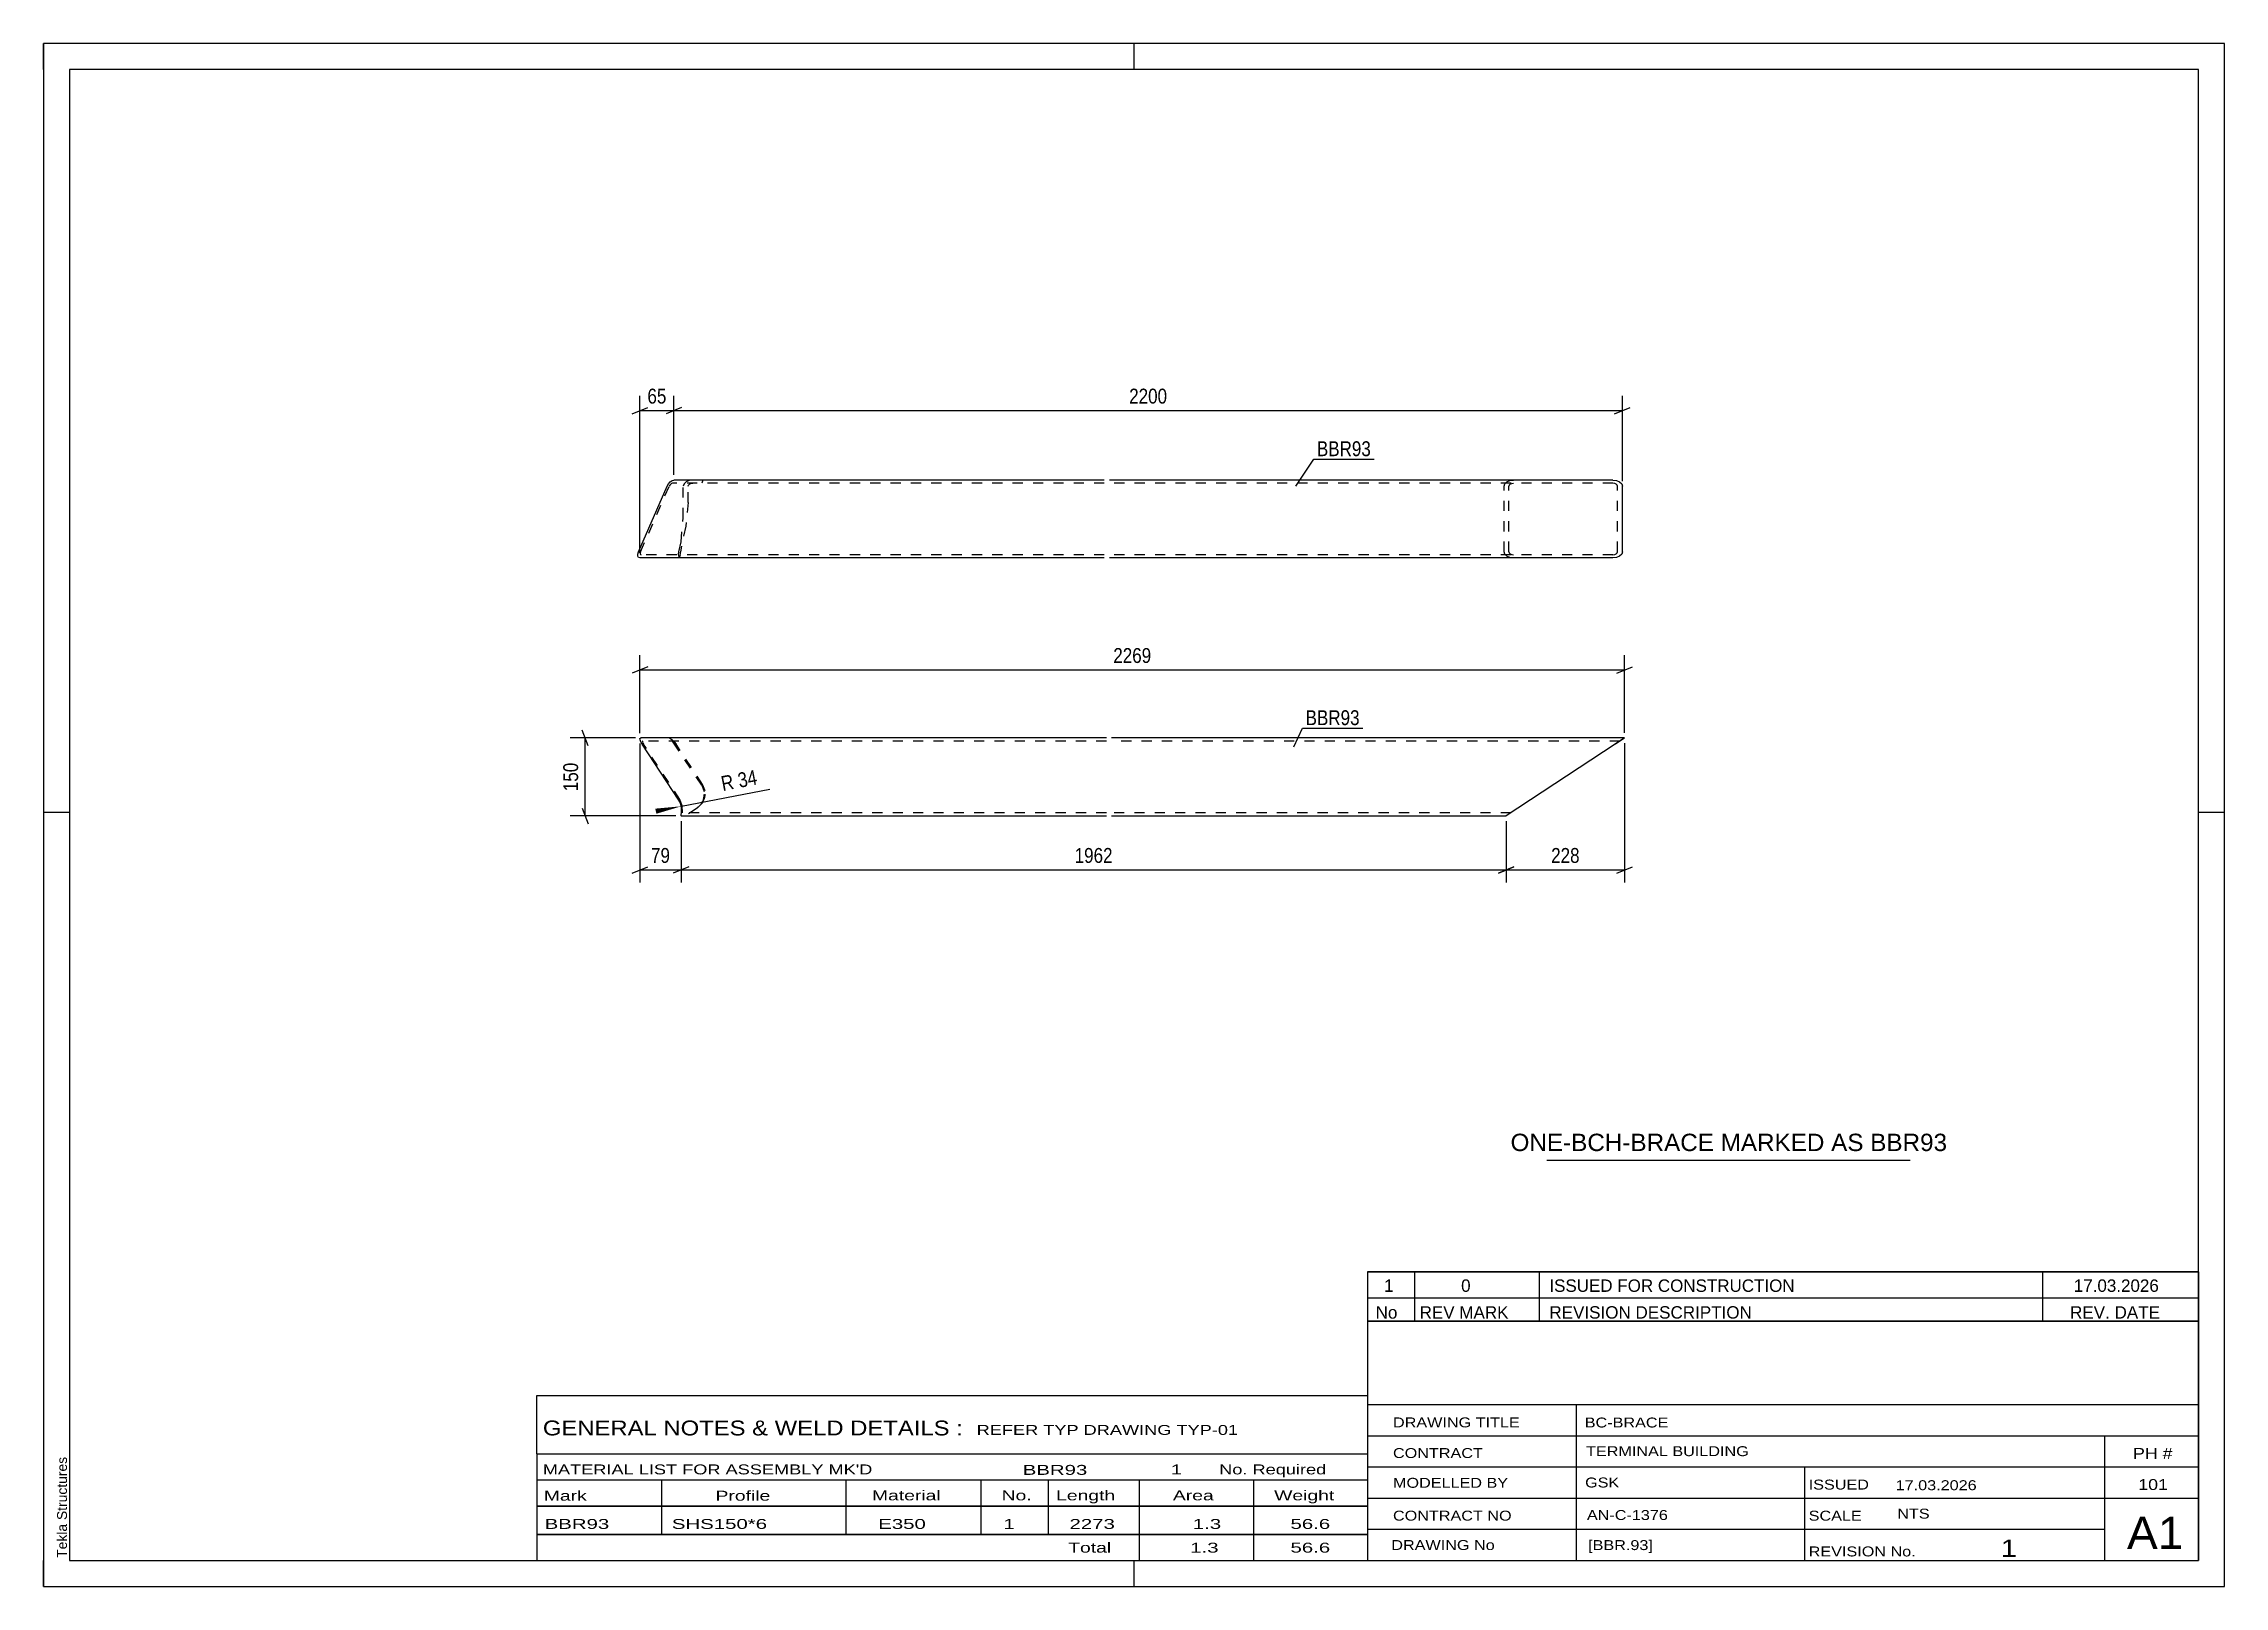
# Model space of a CAD drawing. Header units: millimetres. Extents: x 0 to 420, y 0 to 297.
import ezdxf

# ---------------------------------------------------------------- set-up
doc = ezdxf.new("R2010")
doc.units = ezdxf.units.MM
doc.linetypes.add('DXK_LINE_DOT2', pattern=[3.9198, 1.9599, -1.9599])
doc.styles.add('Arial', font='ARIAL.TTF', dxfattribs={"height": 0.2})
doc.styles.add('Arial Narrow', font='ARIALN.TTF', dxfattribs={"height": 0.2})

# ---------------------------------------------------------------- blocks, each defined once
blk = doc.blocks.new('Unknown-580639175-1162')
at = {"color": 5, "linetype": 'Continuous'}
for p, q in [((420, 297), (0, 297)), ((0, 297), (0, 0)), ((0, 292), (0, 297)), ((210, 292), (210, 297)), ((420, 0), (420, 297)), ((415, 292), (5, 292)), ((5, 292), (5, 5)), ((415, 5), (415, 292)), ((5, 149), (0, 149)), ((420, 149), (415, 149)), ((0, 0), (0, 5)), ((5, 5), (415, 5)), ((210, 0), (210, 5)), ((0, 0), (420, 0))]:
    blk.add_line(p, q, dxfattribs=at)
at = {"color": 174, "linetype": 'Continuous', "style": 'Arial'}
blk.add_text('Tekla Structures', height=1.9102, rotation=90, dxfattribs=at).set_placement((4.5, 5.5))
blk = doc.blocks.new('Part-580639175-1309 - 1303')
at = {"color": 2, "linetype": 'Continuous'}
for p, q in [((114.85, 163.24), (114.99, 163.33)), ((114.86, 162.98), (114.85, 163.24)), ((115, 162.59), (114.86, 162.98)), ((204.68, 163.33), (114.99, 163.33)), ((115.26, 162.13), (115, 162.59)), ((122.36, 151.34), (115.26, 162.13)), ((304.48, 163.33), (205.68, 163.33)), ((302.65, 162.13), (281.68, 148.33)), ((304.48, 163.33), (302.65, 162.13)), ((122.36, 151.34), (122.82, 150.17)), ((122.75, 148.68), (122.71, 148.42)), ((122.71, 148.42), (122.77, 148.33)), ((122.83, 148.94), (122.75, 148.68)), ((122.77, 148.33), (204.68, 148.33)), ((122.82, 150.17), (122.8, 149.53)), ((122.8, 149.53), (122.81, 149.07)), ((122.81, 149.07), (122.83, 148.94)), ((205.68, 148.33), (281.68, 148.33))]:
    blk.add_line(p, q, dxfattribs=at)
at = {"color": 7, "linetype": 'DXK_LINE_DOT2'}
for p, q in [((115.39, 162.73), (115.32, 162.69)), ((115.32, 162.69), (115.32, 162.56)), ((115.32, 162.56), (115.39, 162.36)), ((204.68, 162.73), (115.39, 162.73)), ((115.39, 162.36), (115.52, 162.13)), ((122.55, 151.46), (115.52, 162.13)), ((120.48, 163.33), (120.74, 163.24)), ((120.74, 163.24), (121.08, 162.98)), ((121.01, 162.69), (120.88, 162.73)), ((121.18, 162.56), (121.01, 162.69)), ((121.08, 162.98), (121.45, 162.59)), ((121.36, 162.36), (121.18, 162.56)), ((121.53, 162.13), (121.36, 162.36)), ((121.45, 162.59), (121.8, 162.13)), ((126.74, 154.22), (121.53, 162.13)), ((126.92, 154.34), (121.8, 162.13)), ((303.57, 162.73), (205.68, 162.73)), ((304.34, 163.24), (302.65, 162.13)), ((123, 150.29), (122.55, 151.46)), ((126.74, 154.22), (127.2, 153.05)), ((127.38, 153.17), (126.92, 154.34)), ((122.97, 149.53), (123, 150.29)), ((122.97, 149.53), (122.98, 149.3)), ((122.98, 149.3), (123.01, 149.11)), ((123.03, 149.07), (123.01, 149.11)), ((123.02, 148.98), (123.03, 149.07)), ((123.04, 148.93), (123.02, 148.98)), ((204.68, 148.93), (123.04, 148.93)), ((125.84, 149.79), (123.62, 148.33)), ((126.61, 150.59), (125.66, 149.67)), ((125.84, 149.79), (126.79, 150.71)), ((282.59, 148.93), (205.68, 148.93)), ((282.59, 148.93), (282.66, 148.98))]:
    blk.add_line(p, q, dxfattribs=at)
for centre in [(123.93, 152.53), (124.11, 152.65)]:
    blk.add_arc(centre, 3.31, 324.1049, 9.0266, dxfattribs=at)
blk = doc.blocks.new('Part-580639175-1271 - 1253')
at = {"color": 2, "linetype": 'Continuous'}
for p, q in [((114.58, 199.19), (120.07, 211.79)), ((120.07, 211.79), (120.33, 212.25)), ((120.33, 212.25), (120.67, 212.64)), ((120.67, 212.64), (121.04, 212.9)), ((121.04, 212.9), (121.38, 212.99)), ((204.27, 212.99), (121.38, 212.99)), ((302.24, 212.99), (205.27, 212.99)), ((302.24, 212.99), (302.94, 212.9)), ((302.94, 212.9), (303.53, 212.64)), ((303.53, 212.64), (303.93, 212.25)), ((303.93, 212.25), (304.06, 211.79)), ((304.06, 199.19), (304.06, 211.79)), ((114.44, 198.73), (114.58, 199.19)), ((114.44, 198.34), (114.44, 198.73)), ((114.58, 198.08), (114.44, 198.34)), ((114.85, 197.99), (114.58, 198.08)), ((204.27, 197.99), (114.85, 197.99)), ((302.24, 197.99), (205.27, 197.99)), ((302.94, 198.08), (302.24, 197.99)), ((303.53, 198.34), (302.94, 198.08)), ((303.93, 198.73), (303.53, 198.34)), ((304.06, 199.19), (303.93, 198.73))]:
    blk.add_line(p, q, dxfattribs=at)
at = {"color": 7, "linetype": 'DXK_LINE_DOT2'}
for p, q in [((114.97, 199.19), (120.46, 211.79)), ((120.59, 212.02), (120.46, 211.79)), ((120.77, 212.21), (120.59, 212.02)), ((120.95, 212.34), (120.77, 212.21)), ((121.12, 212.39), (120.95, 212.34)), ((204.27, 212.39), (121.12, 212.39)), ((123.34, 212.25), (123.2, 211.79)), ((123.2, 205.68), (123.2, 211.79)), ((123.74, 212.64), (123.34, 212.25)), ((124.33, 212.9), (123.74, 212.64)), ((124.12, 211.79), (124.18, 212.02)), ((124.12, 208.68), (124.12, 211.79)), ((124.18, 212.02), (124.38, 212.21)), ((125.03, 212.99), (124.33, 212.9)), ((124.38, 212.21), (124.46, 212.25)), ((124.46, 212.25), (124.68, 212.34)), ((124.68, 212.34), (125.03, 212.39)), ((126.97, 212.99), (126.78, 212.39)), ((302.24, 212.39), (205.27, 212.39)), ((281.27, 211.79), (281.41, 212.25)), ((281.27, 199.19), (281.27, 211.79)), ((281.41, 212.25), (281.8, 212.64)), ((281.8, 212.64), (282.4, 212.9)), ((282.25, 212.02), (282.18, 211.79)), ((282.18, 199.19), (282.18, 211.79)), ((282.45, 212.21), (282.25, 212.02)), ((282.4, 212.9), (283.09, 212.99)), ((282.45, 212.21), (282.53, 212.25)), ((282.53, 212.25), (282.74, 212.34)), ((282.74, 212.34), (283.09, 212.39)), ((302.59, 212.34), (302.24, 212.39)), ((302.89, 212.21), (302.59, 212.34)), ((303.08, 212.02), (302.89, 212.21)), ((303.15, 211.79), (303.08, 212.02)), ((303.15, 199.19), (303.15, 211.79)), ((124.12, 208.68), (123.67, 204.08)), ((123.67, 204.08), (122.63, 199.19)), ((122.76, 201.08), (123.2, 205.68)), ((114.97, 199.19), (114.9, 198.96)), ((114.9, 198.96), (114.91, 198.76)), ((114.91, 198.76), (114.98, 198.63)), ((114.98, 198.63), (115.11, 198.59)), ((204.27, 198.59), (115.11, 198.59)), ((122.3, 198.73), (122.36, 199.19)), ((122.34, 198.34), (122.3, 198.73)), ((122.42, 198.17), (122.34, 198.34)), ((122.36, 199.19), (122.76, 201.08)), ((122.38, 197.99), (122.39, 198.08)), ((122.39, 198.08), (122.42, 198.17)), ((122.59, 198.59), (122.41, 197.99)), ((122.56, 198.59), (122.57, 198.63)), ((122.57, 198.63), (122.59, 198.73)), ((122.59, 198.73), (122.6, 198.76)), ((122.63, 199.19), (122.6, 198.96)), ((122.6, 198.96), (122.61, 198.82)), ((122.61, 198.82), (122.6, 198.76)), ((302.24, 198.59), (205.27, 198.59)), ((281.41, 198.73), (281.27, 199.19)), ((281.8, 198.34), (281.41, 198.73)), ((282.4, 198.08), (281.8, 198.34)), ((282.18, 199.19), (282.25, 198.96)), ((282.25, 198.96), (282.45, 198.76)), ((283.09, 197.99), (282.4, 198.08)), ((282.45, 198.76), (282.74, 198.63)), ((282.74, 198.63), (283.09, 198.59)), ((302.24, 198.59), (302.59, 198.63)), ((302.59, 198.63), (302.89, 198.76)), ((302.89, 198.76), (303.08, 198.96)), ((303.08, 198.96), (303.15, 199.19))]:
    blk.add_line(p, q, dxfattribs=at)
blk = doc.blocks.new('StraightDimension-580639175-1642 - 1303')
at = {"color": 7, "linetype": 'Continuous'}
for p, q in [((304.48, 162.33), (304.48, 135.53)), ((281.68, 147.33), (281.68, 135.53)), ((283.18, 138.53), (280.18, 137.33)), ((281.68, 137.93), (304.48, 137.93)), ((302.98, 137.33), (305.98, 138.53))]:
    blk.add_line(p, q, dxfattribs=at)
at = {"color": 0}
blk.add_wipeout([(296.42, 138.68), (296.42, 142.88), (289.74, 142.88), (289.74, 138.68)], dxfattribs=at)
at = {"color": 3, "style": 'Arial Narrow'}
blk.add_text('228', height=2.863, dxfattribs=at).set_placement((290.34, 139.28))
blk = doc.blocks.new('StraightDimension-580639175-1629 - 1303')
at = {"color": 7, "linetype": 'Continuous'}
for p, q in [((116.35, 177.02), (113.35, 175.82)), ((114.85, 164.24), (114.85, 179.27)), ((114.85, 176.42), (304.48, 176.42)), ((302.98, 175.82), (305.98, 177.02)), ((304.48, 164.33), (304.48, 179.27))]:
    blk.add_line(p, q, dxfattribs=at)
at = {"color": 0}
blk.add_wipeout([(213.92, 177.17), (213.92, 181.37), (205.41, 181.37), (205.41, 177.17)], dxfattribs=at)
at = {"color": 3, "style": 'Arial Narrow'}
blk.add_text('2269', height=2.863, dxfattribs=at).set_placement((206.01, 177.77))
blk = doc.blocks.new('RadiusDimension-580639175-1836 - 1303')
at = {"linetype": 'Continuous'}
blk.add_hatch(color=7, dxfattribs=at).paths.add_polyline_path([(117.81, 149.72), (122.82, 150.18), (118.01, 148.74)])
at = {"color": 7, "linetype": 'Continuous'}
blk.add_line((122.82, 150.18), (139.87, 153.49), dxfattribs=at)
blk.add_arc((119.46, 149.53), 3.42, 350.0357, 31.9343, dxfattribs=at)
at = {"color": 0}
blk.add_wipeout([(138.32, 153.95), (137.52, 158.08), (129.53, 156.52), (130.33, 152.4)], dxfattribs=at)
at = {"color": 3, "style": 'Arial Narrow'}
blk.add_text('R 34', height=2.863, rotation=10.9836, dxfattribs=at).set_placement((130.8, 153.1))
blk = doc.blocks.new('StraightDimension-580639175-1643 - 1303')
at = {"color": 7, "linetype": 'Continuous'}
for p, q in [((122.77, 147.33), (122.77, 135.53)), ((281.68, 147.33), (281.68, 135.53)), ((124.27, 138.53), (121.27, 137.33)), ((122.77, 137.93), (281.68, 137.93)), ((280.18, 137.33), (283.18, 138.53))]:
    blk.add_line(p, q, dxfattribs=at)
at = {"color": 0}
blk.add_wipeout([(206.48, 138.68), (206.48, 142.88), (197.97, 142.88), (197.97, 138.68)], dxfattribs=at)
at = {"color": 3, "style": 'Arial Narrow'}
blk.add_text('1962', height=2.863, dxfattribs=at).set_placement((198.57, 139.28))
blk = doc.blocks.new('StraightDimension-580639175-1644 - 1303')
at = {"color": 7, "linetype": 'Continuous'}
for p, q in [((114.85, 162.24), (114.85, 135.53)), ((122.77, 147.33), (122.77, 135.53)), ((113.35, 137.33), (116.35, 138.53)), ((114.85, 137.93), (122.77, 137.93)), ((124.27, 138.53), (121.27, 137.33))]:
    blk.add_line(p, q, dxfattribs=at)
at = {"color": 0}
blk.add_wipeout([(121.24, 138.68), (121.24, 142.88), (116.38, 142.88), (116.38, 138.68)], dxfattribs=at)
at = {"color": 3, "style": 'Arial Narrow'}
blk.add_text('79', height=2.863, dxfattribs=at).set_placement((116.98, 139.28))
blk = doc.blocks.new('StraightDimension-580639175-1670 - 1303')
at = {"color": 7, "linetype": 'Continuous'}
for p, q in [((104.89, 161.83), (103.69, 164.83)), ((113.99, 163.33), (101.44, 163.33)), ((104.29, 148.33), (104.29, 163.33)), ((121.77, 148.33), (101.44, 148.33)), ((103.69, 149.83), (104.89, 146.83))]:
    blk.add_line(p, q, dxfattribs=at)
at = {"color": 0}
blk.add_wipeout([(103.54, 159.17), (99.34, 159.17), (99.34, 152.49), (103.54, 152.49)], dxfattribs=at)
at = {"color": 3, "style": 'Arial Narrow'}
blk.add_text('150', height=2.863, rotation=90.0002, dxfattribs=at).set_placement((102.94, 153.09))
blk = doc.blocks.new('StraightDimension-580639175-1685 - 1253')
at = {"color": 7, "linetype": 'Continuous'}
for p, q in [((113.35, 225.76), (116.35, 226.96)), ((114.85, 198.99), (114.85, 229.21)), ((122.88, 226.96), (119.88, 225.76)), ((121.38, 213.99), (121.38, 229.21)), ((114.85, 226.36), (121.38, 226.36))]:
    blk.add_line(p, q, dxfattribs=at)
at = {"color": 0}
blk.add_wipeout([(120.54, 227.11), (120.54, 231.31), (115.69, 231.31), (115.69, 227.11)], dxfattribs=at)
at = {"color": 3, "style": 'Arial Narrow'}
blk.add_text('65', height=2.863, dxfattribs=at).set_placement((116.29, 227.71))
blk = doc.blocks.new('StraightDimension-580639175-1684 - 1253')
at = {"color": 7, "linetype": 'Continuous'}
for p, q in [((122.88, 226.96), (119.88, 225.76)), ((121.38, 213.99), (121.38, 229.21)), ((302.56, 225.76), (305.56, 226.96)), ((304.06, 212.79), (304.06, 229.21)), ((121.38, 226.36), (304.06, 226.36))]:
    blk.add_line(p, q, dxfattribs=at)
at = {"color": 0}
blk.add_wipeout([(216.98, 227.11), (216.98, 231.31), (208.47, 231.31), (208.47, 227.11)], dxfattribs=at)
at = {"color": 3, "style": 'Arial Narrow'}
blk.add_text('2200', height=2.863, dxfattribs=at).set_placement((209.07, 227.71))
blk = doc.blocks.new('Unknown-580639175-1943')
at = {"color": 7, "linetype": 'Continuous'}
for p, q in [((255, 51.05), (255, 5)), ((255, 51.05), (415, 51.05)), ((415, 51), (415, 5)), ((255, 35), (415, 35)), ((295.14, 35), (295.14, 5)), ((255, 29), (415, 29)), ((397, 5.05), (397, 29.05)), ((255, 23), (415, 23)), ((339.14, 23), (339.14, 5)), ((255, 17), (415, 17)), ((255, 11), (397, 11)), ((255, 5), (415, 5))]:
    blk.add_line(p, q, dxfattribs=at)
at = {"color": 7, "style": 'Arial Narrow'}
for s, height, width, p in [('DRAWING TITLE', 1.9089, 1.425378, (259.88, 30.61)), ('BC-BRACE', 1.909, 1.425378, (296.81, 30.59)), ('CONTRACT', 1.909, 1.425378, (259.88, 24.71)), ('TERMINAL BUILDING', 1.9089, 1.425378, (297.06, 25.07)), ('MODELLED BY', 1.9089, 1.425378, (259.88, 18.98)), ('GSK', 1.909, 1.425378, (296.88, 19.04)), ('ISSUED', 1.909, 1.425378, (339.94, 18.64)), ('17.03.2026', 1.909, 1.425378, (356.69, 18.52)), ('CONTRACT NO', 1.9089, 1.425378, (259.88, 12.66)), ('AN-C-1376', 1.909, 1.425378, (297.23, 12.78)), ('SCALE', 1.909, 1.425378, (339.94, 12.65)), ('A1', 6.204, 1.25, (401.24, 7.2)), ('DRAWING No', 1.909, 1.425378, (259.56, 7)), ('[BBR.93]', 1.909, 1.425378, (297.46, 6.99)), ('1', 3.34, 1.5, (376.91, 5.68)), ('REVISION No.', 1.9089, 1.425378, (339.94, 5.77))]:
    blk.add_text(s, height=height, dxfattribs=dict(at, width=width)).set_placement(p)
at = {"color": 7, "linetype": 'Continuous', "style": 'Arial Narrow'}
for s, height, width, p in [('PH #', 2.1, 1.42538, (402.4, 24.55)), ('101', 2.1, 1.42538, (403.41, 18.55)), ('NTS', 1.909, 1.425378, (357, 13.05))]:
    blk.add_text(s, height=height, dxfattribs=dict(at, width=width)).set_placement(p)
blk = doc.blocks.new('Unknown-580639175-1944')
at = {"color": 7, "linetype": 'Continuous'}
for p, q in [((255, 60.55), (415, 60.55)), ((415, 60.55), (255, 60.55)), ((255, 60.55), (255, 55.55)), ((264, 60.55), (264, 55.55)), ((288, 60.55), (288, 55.55)), ((385, 60.55), (385, 55.55)), ((415, 60.55), (415, 55.55)), ((255, 55.55), (415, 55.55)), ((255, 55.55), (255, 51.05)), ((255, 55.55), (415, 55.55)), ((264, 55.55), (264, 51.05)), ((288, 55.55), (288, 51.05)), ((385, 55.55), (385, 51.05)), ((415, 55.55), (415, 51.05)), ((415, 51.05), (255, 51.05))]:
    blk.add_line(p, q, dxfattribs=at)
at = {"color": 7, "linetype": 'Continuous', "style": 'Arial Narrow'}
for s, height, width, p in [('1', 2.39, 1.196471, (258.16, 56.7)), ('0', 2.39, 1.196471, (273, 56.7)), ('ISSUED FOR CONSTRUCTION', 2.3861, 1.196471, (290, 56.7)), ('17.03.2026', 2.386, 1.196471, (391, 56.7)), ('No', 2.386, 1.2, (256.54, 51.55)), ('REV MARK', 2.386, 1.2, (265, 51.55)), ('REVISION DESCRIPTION', 2.3861, 1.2, (290, 51.55)), ('REV. DATE', 2.386, 1.2, (390.28, 51.55))]:
    blk.add_text(s, height=height, dxfattribs=dict(at, width=width)).set_placement(p)
blk = doc.blocks.new('Unknown-580639175-1945')
at = {"color": 7, "linetype": 'Continuous'}
for p, q in [((95, 36.75), (255, 36.75)), ((95, 25.5), (95, 36.75)), ((255, 36.75), (255, 25.5)), ((95, 25.5), (255, 25.5)), ((95, 25.5), (95, 20.5)), ((255, 25.5), (255, 20.5)), ((95, 20.5), (255, 20.5)), ((95, 20.5), (95, 15.5)), ((119, 20.5), (119, 15.5)), ((154.5, 20.5), (154.5, 15.5)), ((180.5, 20.5), (180.5, 15.5)), ((193.5, 20.5), (193.5, 15.5)), ((211, 20.5), (211, 15.5)), ((233, 20.5), (233, 15.5)), ((255, 20.5), (255, 15.5)), ((95, 15.5), (255, 15.5)), ((95, 15.45), (95, 10.05)), ((95, 15.45), (255, 15.45)), ((119, 15.5), (119, 10)), ((154.5, 15.5), (154.5, 10)), ((180.5, 15.5), (180.5, 10)), ((193.5, 15.5), (193.5, 10)), ((211, 15.5), (211, 10)), ((233, 15.5), (233, 10)), ((255, 15.45), (255, 10.05)), ((95, 10.05), (255, 10.05)), ((95, 10), (255, 10)), ((95, 10), (95, 5)), ((211, 10), (211, 5)), ((233, 10), (233, 5)), ((255, 10), (255, 5)), ((95, 5), (255, 5))]:
    blk.add_line(p, q, dxfattribs=at)
at = {"color": 7, "style": 'Arial Narrow'}
for s, height, width, p in [('GENERAL NOTES & WELD DETAILS :', 2.8633, 1.4, (96.15, 29.06)), ('REFER TYP DRAWING TYP-01', 1.9089, 1.6, (179.7, 29.16)), ("MATERIAL LIST FOR ASSEMBLY MK'D", 1.9089, 1.6, (96.15, 21.56)), ('BBR93', 1.909, 1.794707, (188.57, 21.47)), ('1', 1.91, 1.794707, (217.08, 21.56)), ('No. Required', 1.9089, 1.6, (226.41, 21.56)), ('Mark', 1.909, 1.7, (96.34, 16.5)), ('Profile', 1.909, 1.7, (129.41, 16.5)), ('Material', 1.909, 1.7, (159.54, 16.56)), ('No.', 1.909, 1.7, (184.5, 16.56)), ('Length', 1.909, 1.7, (195, 16.56)), ('Area', 1.909, 1.7, (217.5, 16.56)), ('Weight', 1.909, 1.7, (237, 16.56))]:
    blk.add_text(s, height=height, dxfattribs=dict(at, width=width)).set_placement(p)
at = {"color": 7, "linetype": 'Continuous', "style": 'Arial Narrow'}
for s, height, width, p in [('BBR93', 1.909, 1.794707, (96.5, 11.06)), ('SHS150*6', 1.909, 1.794707, (121, 11.06)), ('E350', 1.909, 1.794707, (160.74, 11.06)), ('1', 1.91, 1.794707, (184.86, 11.06)), ('2273', 1.909, 1.794707, (197.58, 11.06)), ('1.3', 1.909, 1.794707, (221.32, 11.06)), ('56.6', 1.909, 1.794707, (240.14, 11.06)), ('Total', 1.909, 1.7, (197.33, 6.5)), ('1.3', 1.909, 1.794707, (220.83, 6.5)), ('56.6', 1.909, 1.794707, (240.14, 6.5))]:
    blk.add_text(s, height=height, dxfattribs=dict(at, width=width)).set_placement(p)
blk = doc.blocks.new('Unknown-580639175-1946')
at = {"color": 7, "linetype": 'Continuous'}
blk.add_line((289.5, 82.05), (359.5, 82.05), dxfattribs=at)
at = {"color": 7, "style": 'Arial'}
blk.add_text('ONE-BCH-BRACE MARKED AS BBR93', height=3.3428, dxfattribs=at).set_placement((282.52, 83.8))
blk = doc.blocks.new('Mark-580639175-1305 - 1303')
at = {"color": 0}
blk.add_wipeout([(253.46, 165.8), (253.46, 168.8), (243.05, 168.8), (243.05, 165.8)], dxfattribs=at)
blk.add_wipeout([(253.46, 165.8), (253.46, 168.8), (243.05, 168.8), (243.05, 165.8)], dxfattribs=at)
at = {"color": 30, "linetype": 'Continuous'}
for p, q in [((240.81, 161.64), (242.45, 165.2)), ((242.45, 165.2), (254.06, 165.2))]:
    blk.add_line(p, q, dxfattribs=at)
at = {"color": 3, "style": 'Arial Narrow'}
blk.add_text('BBR93', height=2.863, dxfattribs=at).set_placement((243.05, 165.8))
blk = doc.blocks.new('Mark-580639175-1266 - 1253')
at = {"color": 0}
blk.add_wipeout([(255.64, 217.58), (255.64, 220.58), (245.22, 220.58), (245.22, 217.58)], dxfattribs=at)
blk.add_wipeout([(255.64, 217.58), (255.64, 220.58), (245.22, 220.58), (245.22, 217.58)], dxfattribs=at)
at = {"color": 30, "linetype": 'Continuous'}
for p, q in [((241.15, 211.79), (244.62, 216.98)), ((244.62, 216.98), (256.24, 216.98))]:
    blk.add_line(p, q, dxfattribs=at)
at = {"color": 3, "style": 'Arial Narrow'}
blk.add_text('BBR93', height=2.863, dxfattribs=at).set_placement((245.22, 217.58))

msp = doc.modelspace()

# ---------------------------------------------------------------- block references
for name in ['Unknown-580639175-1162', 'Part-580639175-1271 - 1253', 'Part-580639175-1309 - 1303', 'Unknown-580639175-1946', 'Unknown-580639175-1944', 'Unknown-580639175-1943', 'Unknown-580639175-1945']:
    msp.add_blockref(name, (0, 0))

# ---------------------------------------------------------------- next in the draw order: block references
for name in ['StraightDimension-580639175-1685 - 1253', 'StraightDimension-580639175-1642 - 1303', 'RadiusDimension-580639175-1836 - 1303']:
    msp.add_blockref(name, (0, 0))

# ---------------------------------------------------------------- next in the draw order: block references
for name in ['StraightDimension-580639175-1684 - 1253', 'StraightDimension-580639175-1629 - 1303', 'StraightDimension-580639175-1643 - 1303']:
    msp.add_blockref(name, (0, 0))

# ---------------------------------------------------------------- next in the draw order: block references
for name in ['Mark-580639175-1266 - 1253', 'Mark-580639175-1305 - 1303', 'StraightDimension-580639175-1644 - 1303']:
    msp.add_blockref(name, (0, 0))

# ---------------------------------------------------------------- next in the draw order: block references
msp.add_blockref('StraightDimension-580639175-1670 - 1303', (0, 0))

doc.saveas('drawing.dxf')
